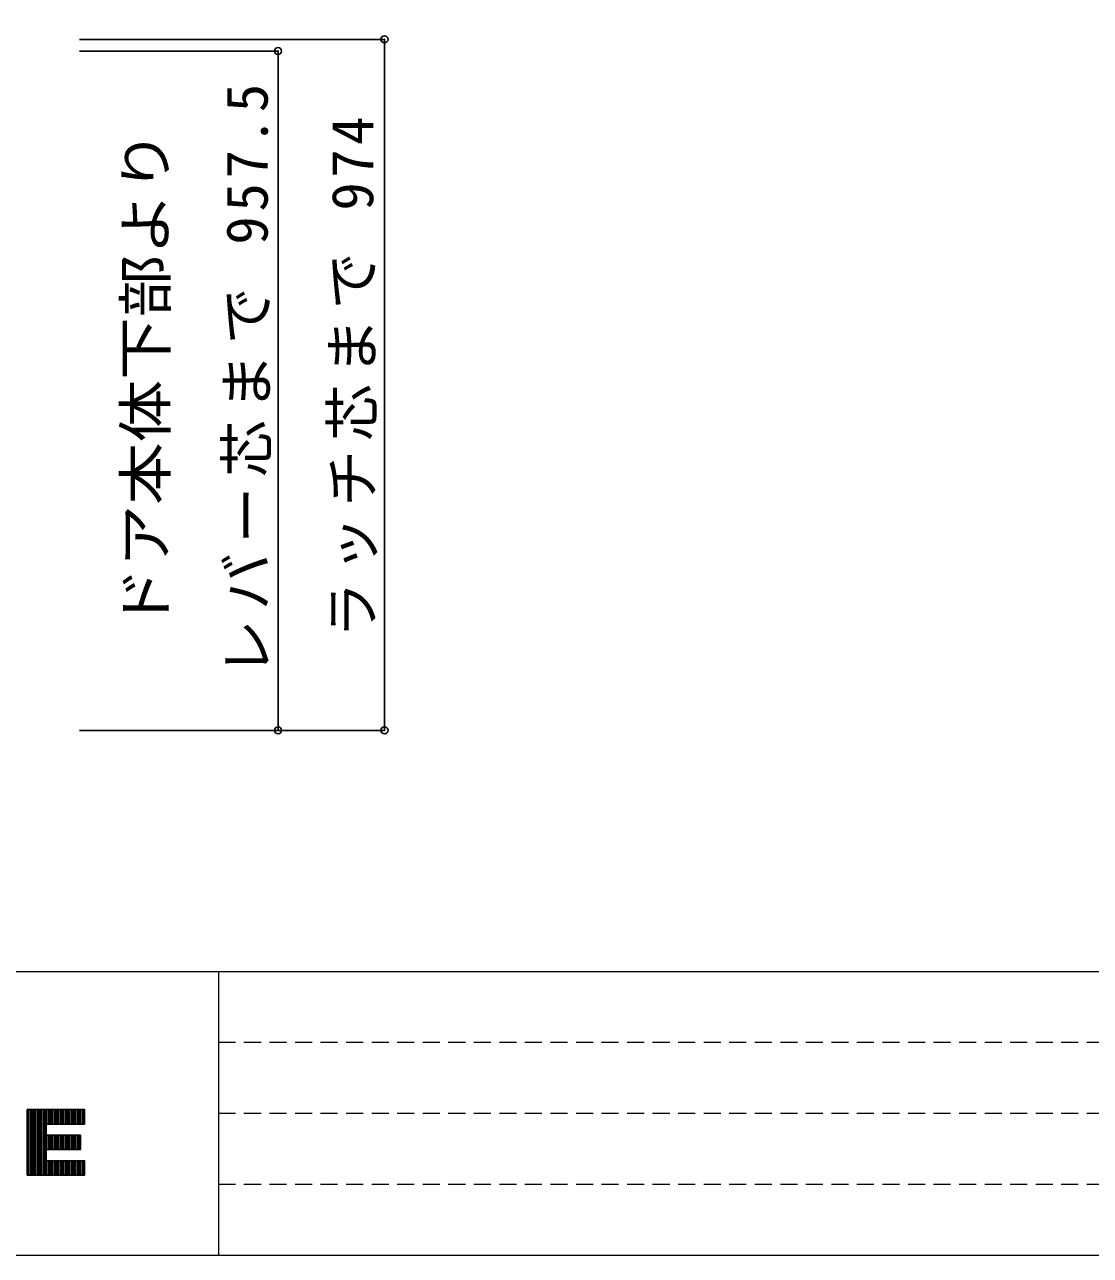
# Model space of a CAD drawing. Units: millimetres on the paper, with parts at other scales. Extents: x -197 to 198, y -138 to 137.
# Drawn here: x -70.8 to 4.3, y -138 to -51.3 of the extents above; entities that cross this region are included whole.
import ezdxf
from ezdxf.enums import TextEntityAlignment as Align

# ---------------------------------------------------------------- set-up
doc = ezdxf.new("R2010")
doc.units = ezdxf.units.MM
doc.header["$PDMODE"] = 32
doc.header["$PDSIZE"] = 0.5
doc.linetypes.add('DASHED1', pattern=[1.8, 1.2, -0.6])
doc.layers.add('4-B_寸法', color=7, linetype='Continuous')
doc.layers.add('F-1_フレーム', color=7, linetype='Continuous')
doc.layers.add('F-0_補助線', color=7, linetype='Continuous', lineweight=18)
doc.styles.add('ＭＳ ゴシック', font='')
doc.styles.get('ＭＳ ゴシック').set_extended_font_data('MS Gothic')

msp = doc.modelspace()

# ---------------------------------------------------------------- linework, layer by layer
at = {"layer": '4-B_寸法', "color": 4}
for p, q in [((-45.469, -52.3), (-66.968, -52.3)), ((-45.469, -101), (-45.469, -52.3)), ((-52.968, -53.125), (-66.968, -53.125)), ((-52.968, -101), (-52.968, -53.125)), ((-52.968, -101), (-66.968, -101)), ((-45.469, -101), (-52.968, -101))]:
    msp.add_line(p, q, dxfattribs=at)
at = {"layer": '4-B_寸法'}
for p in [(-52.968, -53.125), (-45.469, -52.3), (-52.968, -101), (-45.469, -101)]:
    msp.add_point(p, dxfattribs=at)
at = {"layer": 'F-0_補助線', "color": 3}
msp.add_line((-197.169, -118), (197.831, -118), dxfattribs=at)
at = {"layer": 'F-0_補助線', "color": 2, "linetype": 'DASHED1'}
for p, q in [((17.831, -123), (-57.169, -123)), ((17.831, -128), (-57.169, -128)), ((17.831, -133), (-57.169, -133))]:
    msp.add_line(p, q, dxfattribs=at)
at = {"layer": 'F-0_補助線'}
for p, q in [((-70.649, -127.729), (-70.649, -132.346)), ((-70.55, -127.729), (-70.55, -132.346)), ((-70.45, -127.729), (-70.45, -132.346)), ((-70.35, -127.729), (-70.35, -132.346)), ((-70.25, -127.729), (-70.25, -132.346)), ((-70.151, -127.729), (-70.151, -132.346)), ((-70.051, -127.729), (-70.051, -132.346)), ((-69.951, -127.729), (-69.951, -132.346)), ((-69.851, -127.729), (-69.851, -132.346)), ((-69.752, -127.729), (-69.752, -132.346)), ((-69.652, -127.729), (-69.652, -132.346)), ((-69.552, -127.729), (-69.552, -132.346)), ((-69.452, -127.729), (-69.452, -132.346)), ((-69.353, -127.729), (-69.353, -132.346)), ((-69.253, -127.729), (-69.253, -128.744)), ((-69.153, -127.729), (-69.153, -128.744)), ((-69.054, -127.729), (-69.054, -128.744)), ((-68.954, -127.729), (-68.954, -128.744)), ((-68.854, -127.729), (-68.854, -128.744)), ((-68.754, -127.729), (-68.754, -128.744)), ((-68.655, -127.729), (-68.655, -128.744)), ((-68.555, -127.729), (-68.555, -128.744)), ((-68.455, -127.729), (-68.455, -128.744)), ((-68.355, -127.729), (-68.355, -128.744)), ((-68.256, -127.729), (-68.256, -128.744)), ((-68.156, -127.729), (-68.156, -128.744)), ((-68.056, -127.729), (-68.056, -128.744)), ((-67.956, -127.729), (-67.956, -128.744)), ((-67.857, -127.729), (-67.857, -128.744)), ((-67.757, -127.729), (-67.757, -128.744)), ((-67.657, -127.729), (-67.657, -128.744)), ((-67.558, -127.729), (-67.558, -128.744)), ((-67.458, -127.729), (-67.458, -128.744)), ((-67.358, -127.729), (-67.358, -128.744)), ((-67.258, -127.729), (-67.258, -128.744)), ((-67.159, -127.729), (-67.159, -128.744)), ((-67.059, -127.729), (-67.059, -128.744)), ((-66.959, -127.729), (-66.959, -128.744)), ((-66.859, -127.729), (-66.859, -128.744)), ((-66.76, -127.729), (-66.76, -128.744)), ((-66.66, -127.729), (-66.66, -128.744)), ((-69.253, -129.533), (-69.253, -130.548)), ((-69.153, -129.533), (-69.153, -130.548)), ((-69.054, -129.533), (-69.054, -130.548)), ((-68.954, -129.533), (-68.954, -130.548)), ((-68.854, -129.533), (-68.854, -130.548)), ((-68.754, -129.533), (-68.754, -130.548)), ((-68.655, -129.533), (-68.655, -130.548)), ((-68.555, -129.533), (-68.555, -130.548)), ((-68.455, -129.533), (-68.455, -130.548)), ((-68.355, -129.533), (-68.355, -130.548)), ((-68.256, -129.533), (-68.256, -130.548)), ((-68.156, -129.533), (-68.156, -130.548)), ((-68.056, -129.533), (-68.056, -130.548)), ((-67.956, -129.533), (-67.956, -130.548)), ((-67.857, -129.533), (-67.857, -130.548)), ((-67.757, -129.533), (-67.757, -130.548)), ((-67.657, -129.533), (-67.657, -130.548)), ((-67.558, -129.533), (-67.558, -130.548)), ((-67.458, -129.533), (-67.458, -130.548)), ((-67.358, -129.533), (-67.358, -130.548)), ((-67.258, -129.533), (-67.258, -130.548)), ((-67.159, -129.533), (-67.159, -130.548)), ((-67.059, -129.533), (-67.059, -130.548)), ((-66.959, -129.533), (-66.959, -130.548)), ((-69.253, -131.329), (-69.253, -132.346)), ((-69.153, -131.329), (-69.153, -132.346)), ((-69.054, -131.329), (-69.054, -132.346)), ((-68.954, -131.329), (-68.954, -132.346)), ((-68.854, -131.329), (-68.854, -132.346)), ((-68.754, -131.329), (-68.754, -132.346)), ((-68.655, -131.329), (-68.655, -132.346)), ((-68.555, -131.329), (-68.555, -132.346)), ((-68.455, -131.329), (-68.455, -132.346)), ((-68.355, -131.329), (-68.355, -132.346)), ((-68.256, -131.329), (-68.256, -132.346)), ((-68.156, -131.329), (-68.156, -132.346)), ((-68.056, -131.329), (-68.056, -132.346)), ((-67.956, -131.329), (-67.956, -132.346)), ((-67.857, -131.329), (-67.857, -132.346)), ((-67.757, -131.329), (-67.757, -132.346)), ((-67.657, -131.329), (-67.657, -132.346)), ((-67.558, -131.329), (-67.558, -132.346)), ((-67.458, -131.329), (-67.458, -132.346)), ((-67.358, -131.329), (-67.358, -132.346)), ((-67.258, -131.329), (-67.258, -132.346)), ((-67.159, -131.329), (-67.159, -132.346)), ((-67.059, -131.329), (-67.059, -132.346)), ((-66.959, -131.329), (-66.959, -132.346)), ((-66.859, -131.329), (-66.859, -132.346)), ((-66.76, -131.329), (-66.76, -132.346)), ((-66.66, -131.329), (-66.66, -132.346))]:
    msp.add_line(p, q, dxfattribs=at)
at = {"layer": 'F-0_補助線', "color": 3}
msp.add_lwpolyline([(-197.169, 137), (197.831, 137), (197.831, -138), (-197.169, -138)], close=True, dxfattribs=at)
at = {"layer": 'F-0_補助線', "color": 2}
msp.add_lwpolyline([(-112.169, -118), (-57.169, -118), (-57.169, -138), (-112.169, -138)], close=True, dxfattribs=at)
at = {"layer": 'F-1_フレーム'}
msp.add_lwpolyline([(-66.608, -128.744), (-66.608, -127.729), (-70.649, -127.729), (-70.649, -132.346), (-66.608, -132.346), (-66.608, -131.329), (-69.302, -131.329), (-69.302, -130.548), (-66.898, -130.548), (-66.898, -129.533), (-69.302, -129.533), (-69.302, -128.744)], close=True, dxfattribs=at)

# ---------------------------------------------------------------- texts
at = {"layer": '4-B_寸法', "style": 'ＭＳ ゴシック', "width": 1.1}
msp.add_text('ドア本体下部より', height=2.933, rotation=90, dxfattribs=at).set_placement((-59.968, -93.9), align=Align.BOTTOM_LEFT)
at = {"layer": '4-B_寸法', "char_height": 2.933, "attachment_point": 7, "rotation": 90, "style": 'ＭＳ ゴシック'}
for s, insert in [('\\T1.17;レバー芯まで\\~957.5', (-53.462, -97.187)), ('\\T1.16;ラッチ芯まで\\~974', (-45.963, -94.525))]:
    msp.add_mtext(s, dxfattribs=dict(at, insert=insert))

doc.saveas('drawing.dxf')
